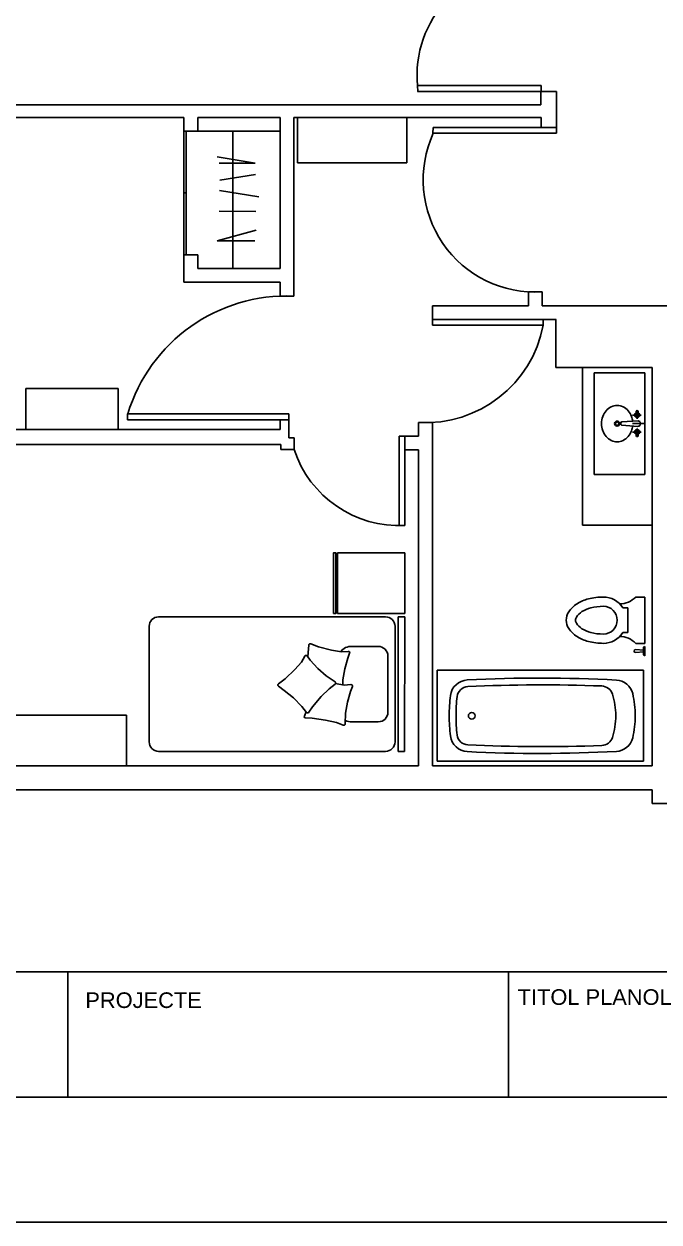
# Model space of a CAD drawing. Header units: millimetres. Extents: x 2377 to 4712, y -254 to 3188.
# Drawn here: x 2968.5 to 3070.1, y 1677.7 to 1869.4 of the extents above; entities that cross this region are included whole.
import ezdxf

# ---------------------------------------------------------------- set-up
doc = ezdxf.new("R2010")
doc.units = ezdxf.units.MM
doc.layers.add('Mobiliario', color=254, linetype='Continuous')
doc.styles.get("Standard").update_dxf_attribs({"font": 'arial.ttf'})

# ---------------------------------------------------------------- blocks, each defined once
blk = doc.blocks.new('*U7')
for p, q in [((-976.2, 0.3), (-976.2, -499.7)), ((-526.2, 0.3), (-976.2, 0.3)), ((-526.2, 0.3), (-526.2, -499.7)), ((500, -0.3), (-500, 0.3)), ((-500, -48.3), (-500, 0.3)), ((500, -48.8), (-500, -48.3)), ((-430, -71.4), (430, -71.4)), ((500, -48.8), (500, -0.3)), ((-500, -1830), (-500, -141.4)), ((-209.2, -124.8), (209.2, -124.8)), ((500, -141.4), (500, -1830)), ((-280.5, -391.6), (-280.5, -196)), ((280.5, -196), (280.5, -391.6)), ((-526.2, -499.7), (-976.2, -499.7)), ((430, -1900), (-430, -1900))]:
    blk.add_line(p, q)
for points in [[(5, -461), (-31.1, -459.9), (-112.9, -445.4), (-193, -423.2), (-229.4, -409.2, 0.550421), (-243.6, -419.7), (-239.9, -469.3), (-252.7, -543.4), (-277, -641.2), (-299.4, -699, 0.502905), (-290.4, -713.2), (-235.5, -717.5), (-203.7, -720.9)], [(204.7, -733.7), (237.6, -746.1, 0.517444), (251.8, -736.5), (252.9, -686.9), (267.1, -588.8), (285.5, -507.9), (305.6, -456.2, 0.51806), (296.2, -441.9), (215.9, -439.4), (134.1, -424.9), (54, -402.7), (17.6, -388.7, 0.550421), (3.4, -399.3), (7.1, -448.8), (-4.2, -514)]]:
    blk.add_lwpolyline(points, format="xyb")
blk.add_lwpolyline([(-526.3, -530.5), (-526.3, -510.8), (-976.2, -510.8), (-976.2, -530.5)], close=True)
blk.add_lwpolyline([(-108.6, -816.7), (-38.8, -889.4), (-1.9, -939.1, 0.502905), (15, -939.1), (47.8, -895), (100.9, -827.9), (165.1, -763.6), (209.9, -729.8, 0.517444), (209.3, -712.7), (167.9, -685.3), (92.5, -621), (33.8, -562.3), (0.9, -517.7, 0.51806), (-16.2, -518), (-61.2, -584.6), (-117, -646.1), (-178.5, -702.1), (-209.8, -725.4, 0.550421), (-208.4, -743.1), (-164.5, -766.4)], format="xyb", close=True)
for centre, radius, start, end in [((-430, -141.4), 70, 90, 180), ((430, -141.4), 70, 0, 90), ((-209.2, -196), 71.3, 89.99639, 180), ((209.2, -196), 71.3, 0, 90), ((-174.8, -395.7), 105.8, 177.773, 230.96522), ((174.8, -395.7), 105.8, 334.56547, 2.227), ((-430, -1830), 70, 180, 270), ((430, -1830), 70, 270, 0)]:
    blk.add_arc(centre, radius, start, end)
blk = doc.blocks.new('bn04-7')
for p, q in [((0, 0), (0, -0.147)), ((-0.6, 0), (0.6, 0)), ((-0.6, -0.6), (-0.6, 0)), ((-0.058, -0.092), (-0.151, -0.092)), ((-0.122, -0.087), (-0.112, -0.087)), ((-0.122, -0.098), (-0.112, -0.098)), ((-0.1, -0.148), (-0.1, -0.045)), ((-0.033, -0.08), (-0.02, -0.271)), ((0.034, -0.086), (0.02, -0.271)), ((0.058, -0.092), (0.151, -0.092)), ((0.1, -0.148), (0.1, -0.045)), ((0.122, -0.087), (0.112, -0.087)), ((0.122, -0.098), (0.112, -0.098)), ((0.6, -0.6), (0.6, 0)), ((-0.005, -0.286), (0.005, -0.286)), ((-0.6, -0.6), (0.6, -0.6))]:
    blk.add_line(p, q)
for centre, radius in [((-0.1, -0.092), 0.0118), ((0.1, -0.092), 0.0118), ((0, -0.328), 0.03), ((0, -0.328), 0.02)]:
    blk.add_circle(centre, radius)
for centre, radius, start, end in [((-0.142, -0.092), 0.0118, 39.1354, 320.8646), ((-0.131, -0.083), 0.0025, 219.1354, 256.4029), ((-0.131, -0.101), 0.0025, 103.5971, 140.8646), ((-0.123, -0.049), 0.0381, 256.4029, 272.0458), ((-0.123, -0.136), 0.0381, 87.9542, 103.5971), ((-0.1, -0.092), 0.0299, 191.7173, 168.2827), ((-0.1, -0.092), 0.0235, 194.2864, 165.7136), ((-0.112, -0.084), 0.003, 270, 324.6965), ((-0.112, -0.101), 0.003, 35.3035, 90), ((0.055, -0.103), 0.0911, 153.0547, 165.3672), ((-0.006, -0.094), 0.0379, 104.9144, 122.742), ((0, -0.113), 0.0583, 90, 104.9144), ((0, -0.113), 0.0583, 75.0856, 90), ((0.005, -0.094), 0.0379, 57.258, 75.0856), ((-0.056, -0.103), 0.0911, 14.6328, 26.9453), ((0.025, -0.085), 0.00867, 0, 32.7882), ((0.025, -0.085), 0.00867, 350.3449, 0), ((0.1, -0.092), 0.0299, 11.7173, 348.2827), ((0.1, -0.092), 0.0235, 14.2864, 345.7136), ((0.112, -0.084), 0.003, 215.3035, 270), ((0.112, -0.101), 0.003, 90, 144.6965), ((0.123, -0.049), 0.0381, 267.9542, 283.5971), ((0.123, -0.136), 0.0381, 76.4029, 92.0458), ((0.131, -0.083), 0.0025, 283.5971, 320.8646), ((0.131, -0.101), 0.0025, 39.1354, 76.4029), ((0.142, -0.092), 0.0118, 219.1354, 140.8646), ((-0.055, -0.328), 0.16, 154.2946, 180), ((-0.028, -0.341), 0.189, 130.7108, 154.2946), ((-0.011, -0.361), 0.216, 109.6169, 130.7108), ((0, -0.393), 0.249, 96.5773, 109.6169), ((-0.005, -0.271), 0.015, 180, 270), ((0.005, -0.271), 0.015, 270, 0), ((0, -0.393), 0.249, 70.3831, 83.252), ((0.011, -0.361), 0.216, 49.2892, 70.3831), ((0.028, -0.341), 0.189, 25.7054, 49.2892), ((0.055, -0.328), 0.16, 0, 25.7054), ((-0.055, -0.328), 0.16, 180, 205.7054), ((-0.028, -0.315), 0.189, 205.7054, 229.2892), ((0.028, -0.315), 0.189, 310.7108, 334.2946), ((0.055, -0.328), 0.16, 334.2946, 360), ((-0.011, -0.295), 0.216, 229.2892, 250.3831), ((0, -0.264), 0.249, 250.3831, 270), ((0, -0.264), 0.249, 270, 289.6169), ((0.011, -0.295), 0.216, 289.6169, 310.7108)]:
    blk.add_arc(centre, radius, start, end)
blk = doc.blocks.new('bn34-3')
at = {"linetype": 'ByBlock'}
for p, q in [((-0.1765, 0), (-0.1765, -0.0706)), ((-0.1765, 0), (0.1765, 0)), ((0.1765, -0.0706), (0.1765, 0)), ((0.2, 0), (0.2706, 0)), ((0.2, 0), (0.2059, -0.0118)), ((0.2647, -0.0118), (0.2706, 0)), ((0.2059, -0.0118), (0.2647, -0.0118)), ((0.2235, -0.0706), (0.2294, -0.0118)), ((0.2412, -0.0118), (0.2471, -0.0706)), ((-0.0941, -0.1294), (-0.0941, -0.1684)), ((0.0941, -0.1294), (-0.0941, -0.1294)), ((0.0941, -0.1294), (0.0941, -0.1684))]:
    blk.add_line(p, q, dxfattribs=at)
for centre, radius, start, end in [((-0.2843, -0.1882), 0.1596, 358.33784, 47.48955), ((0.2843, -0.1882), 0.1596, 132.51045, 181.66216), ((0.2353, -0.0706), 0.0118, 180, 0), ((0, -0.3176), 0.1765, 122.23095, 180), ((0, -0.3176), 0.1765, 0, 57.76905), ((0, -0.3176), 0.1059, 0, 180), ((0.2737, -0.3176), 0.4502, 180.00004, 194.51425), ((0.2737, -0.3176), 0.3796, 180.00003, 194.51424), ((-0.2737, -0.3176), 0.3796, 345.48576, 359.99997), ((-0.2737, -0.3176), 0.4502, 345.48575, 359.99996), ((0.1387, -0.3526), 0.3108, 194.51426, 212.00539), ((0.1387, -0.3526), 0.2402, 194.51426, 212.0054), ((-0.1387, -0.3526), 0.2402, 327.9946, 345.48574), ((-0.1387, -0.3526), 0.3108, 327.99461, 345.48574), ((0.0535, -0.4059), 0.2103, 212.00541, 236.46588), ((0.0535, -0.4059), 0.1397, 212.00541, 236.46587), ((0, -0.4866), 0.0428, 236.46596, 269.99998), ((0, -0.4866), 0.0428, 270.00002, 303.53404), ((-0.0535, -0.4059), 0.1397, 303.53413, 327.99459), ((-0.0535, -0.4059), 0.2103, 303.53412, 327.99459), ((0, -0.4866), 0.1134, 236.46593, 269.99995), ((0, -0.4866), 0.1134, 270.00005, 303.53407)]:
    blk.add_arc(centre, radius, start, end, dxfattribs=at)
blk = doc.blocks.new('A$C57724086')
at = {"layer": 'Mobiliario'}
for p, q in [((0, 0), (0, 1.7)), ((0, 1.7), (0.75, 1.7)), ((0.75, 1.7), (0.75, 0)), ((0.75, 0), (0, 0))]:
    blk.add_line(p, q, dxfattribs=at)
blk.add_circle((0.375, 1.415), 0.0275, dxfattribs=at)
for centre, radius, start, end in [((0.2293, 1.4421), 0.15, 97.82457, 176.29967), ((0.375, 0.1136), 1.4864, 89.99877, 96.41619), ((0.375, 0.1136), 1.4864, 83.58381, 90.00123), ((0.5207, 1.4421), 0.15, 3.70033, 82.17543), ((0.2293, 1.4421), 0.094, 97.82457, 176.29967), ((0.375, 0.1107), 1.4333, 89.99873, 96.34838), ((0.375, 0.1107), 1.4333, 83.65162, 90.00127), ((0.5207, 1.4421), 0.094, 3.70033, 82.17543), ((12.3216, 0.8538), 12.2566, 177.20377, 182.94309), ((13.2155, 0.8326), 13.0945, 177.30557, 182.13423), ((-12.4655, 0.8326), 13.0945, 357.86577, 2.69443), ((-11.5716, 0.8538), 12.2566, 357.05691, 2.79623), ((0.23, 0.3501), 0.1, 182.9309, 250.22209), ((0.52, 0.3501), 0.1, 289.77791, 357.0691), ((0.2308, 0.2347), 0.15, 183.89471, 255.30141), ((0.3748, 0.858), 0.628, 253.47012, 270.01863), ((0.3752, 0.858), 0.628, 269.98137, 286.52988), ((0.5192, 0.2347), 0.15, 284.69859, 356.10529), ((0.3749, 0.9245), 0.8545, 257.69314, 270.00758), ((0.3751, 0.9245), 0.8545, 269.99242, 282.30686)]:
    blk.add_arc(centre, radius, start, end, dxfattribs=at)

msp = doc.modelspace()

# ---------------------------------------------------------------- linework, layer by layer
at = {"transparency": 33554687}
for p, q in [((3051.14, 1856.42), (3051.14, 1858.59)), ((3051.14, 1858.59), (3053.68, 1858.59)), ((3053.68, 1858.59), (3053.68, 1852.81)), ((2925.84, 1856.42), (3051.14, 1856.42)), ((2994.06, 1854.42), (2925.84, 1854.42)), ((2994.06, 1852.22), (2994.06, 1854.42)), ((3009.45, 1854.42), (2996.26, 1854.42)), ((2996.26, 1854.42), (2996.26, 1852.22)), ((3009.45, 1830.24), (3009.45, 1854.42)), ((3051.21, 1854.42), (3011.65, 1854.42)), ((3011.65, 1854.42), (3011.65, 1825.84)), ((3051.21, 1852.81), (3051.21, 1854.42)), ((2996.26, 1852.22), (2994.06, 1852.22)), ((2994.06, 1852.22), (2994.06, 1832.44)), ((2994.43, 1852.22), (2994.43, 1832.44)), ((2994.43, 1852.22), (3001.9, 1852.22)), ((2996.26, 1852.22), (3009.45, 1852.22)), ((3001.9, 1852.22), (3001.9, 1830.24)), ((3053.68, 1852.81), (3051.21, 1852.81)), ((2999.38, 1848.1), (3005.43, 1847.1)), ((3005.43, 1847.1), (2999.67, 1847.1)), ((3005.52, 1845.28), (2999.79, 1844.39)), ((2994.43, 1842.33), (2994.06, 1842.33)), ((2999.72, 1842.71), (3006.06, 1841.74)), ((2999.71, 1839.42), (3005.58, 1839.38)), ((3005.6, 1836.37), (2999.37, 1834.68)), ((2999.37, 1834.68), (3005.42, 1834.68)), ((2994.06, 1828.04), (2994.06, 1832.44)), ((2994.06, 1832.44), (2996.26, 1832.44)), ((2996.26, 1832.44), (2996.26, 1830.24)), ((2996.26, 1830.24), (3009.45, 1830.24)), ((3009.45, 1828.04), (2994.06, 1828.04)), ((3009.45, 1825.84), (3009.45, 1828.04)), ((3011.65, 1825.84), (3009.45, 1825.84)), ((3051.39, 1826.5), (3049.19, 1826.5)), ((3049.19, 1826.5), (3049.19, 1824.3)), ((3051.39, 1824.3), (3051.39, 1826.5)), ((3033.8, 1822.11), (3033.8, 1824.3)), ((3033.8, 1822.11), (3033.8, 1824.3)), ((3033.8, 1824.3), (3049.19, 1824.3)), ((3051.39, 1824.3), (3084.36, 1824.3)), ((3053.58, 1822.11), (3033.8, 1822.11)), ((3053.58, 1814.41), (3053.58, 1822.11)), ((3068.97, 1814.41), (3053.58, 1814.41)), ((3068.97, 1750.67), (3068.97, 1814.41)), ((3010.82, 1806.06), (3009.45, 1806.06)), ((3009.45, 1806.06), (3009.45, 1804.48)), ((3010.82, 1803.15), (3010.82, 1806.06)), ((3031.6, 1803.42), (3031.6, 1805.62)), ((3031.6, 1805.62), (3033.8, 1805.62)), ((3031.6, 1805.62), (3033.8, 1805.62)), ((3033.8, 1805.62), (3033.8, 1750.67)), ((3033.8, 1805.62), (3033.8, 1750.67)), ((2925.84, 1804.48), (3009.45, 1804.48)), ((2925.84, 1802.11), (3009.57, 1802.11)), ((3009.57, 1802.11), (3009.57, 1801.29)), ((3011.68, 1803.15), (3010.82, 1803.15)), ((3011.68, 1801.29), (3011.68, 1803.15)), ((3029.41, 1801.23), (3029.41, 1803.42)), ((3029.41, 1803.42), (3031.6, 1803.42)), ((3009.57, 1801.29), (3011.68, 1801.29)), ((3031.6, 1801.23), (3029.41, 1801.23)), ((3031.6, 1750.67), (3031.6, 1801.23)), ((2929.88, 1750.67), (3031.6, 1750.67)), ((3033.8, 1750.67), (3057.98, 1750.67)), ((3057.98, 1750.67), (3068.97, 1750.67)), ((2929.02, 1746.87), (3068.97, 1746.87)), ((3068.97, 1746.87), (3068.97, 1744.67)), ((3068.97, 1744.67), (3079.96, 1744.67)), ((3243.97, 1717.71), (2848.48, 1717.71)), ((2975.48, 1697.71), (2975.48, 1717.71)), ((3045.98, 1697.71), (3045.98, 1717.71)), ((2894.48, 1697.71), (2975.48, 1697.71)), ((2975.48, 1697.71), (3045.98, 1697.71)), ((3045.98, 1697.71), (3115.98, 1697.71)), ((2833.43, 1677.71), (3253.43, 1677.71))]:
    msp.add_line(p, q, dxfattribs=at)
at = {"layer": 'Mobiliario', "transparency": 33554687}
for p, q in [((3031.41, 1859.51), (3051.22, 1859.51)), ((3031.41, 1859.51), (3031.49, 1858.59)), ((3051.22, 1859.51), (3051.22, 1858.59)), ((3051.14, 1858.59), (3031.41, 1858.59)), ((3012.23, 1854.42), (3012.23, 1847.16)), ((3029.74, 1847.16), (3029.74, 1854.42)), ((3033.95, 1852.81), (3033.87, 1851.89)), ((3053.68, 1851.89), (3033.87, 1851.89)), ((3033.95, 1852.81), (3053.68, 1852.81)), ((3053.68, 1852.81), (3053.68, 1851.89)), ((3012.23, 1847.16), (3029.74, 1847.16)), ((3033.8, 1821.19), (3033.8, 1822.11)), ((3033.8, 1822.11), (3051.55, 1822.11)), ((3051.55, 1821.19), (3033.8, 1821.19)), ((3051.55, 1822.11), (3051.55, 1821.19)), ((3053.58, 1822.11), (3053.62, 1822.11)), ((3057.83, 1814.41), (3057.83, 1789.17)), ((2968.73, 1804.48), (2968.73, 1811.04)), ((2968.73, 1811.04), (2983.55, 1811.04)), ((2983.55, 1811.04), (2983.55, 1804.48)), ((2985.04, 1806.06), (2985.04, 1806.98)), ((2985.04, 1806.98), (3010.82, 1806.98)), ((3009.45, 1806.06), (2985.04, 1806.06)), ((3010.82, 1806.98), (3010.82, 1806.06)), ((3028.48, 1789.13), (3028.48, 1803.42)), ((3028.48, 1803.42), (3029.41, 1803.42)), ((3029.41, 1803.34), (3029.41, 1789.13)), ((3028.48, 1789.13), (3029.41, 1789.13)), ((3057.83, 1789.17), (3068.97, 1789.17)), ((2984.84, 1758.81), (2965.2, 1758.81)), ((2984.84, 1750.67), (2984.84, 1758.81))]:
    msp.add_line(p, q, dxfattribs=at)
for centre, radius, start, end in [((3049.23, 1861.06), 17.89, 87.9494, 184.995), ((3050.29, 1844.43), 17.96, 155.4642, 273.5086), ((3010.55, 1799.2), 26.66, 87.6377, 163.0439), ((3032.7, 1824.77), 19.18, 266.7154, 349.2284), ((3028.54, 1806.86), 17.76, 198.2704, 272.7944)]:
    msp.add_arc(centre, radius, start, end, dxfattribs=at)

# ---------------------------------------------------------------- block references
at = {"layer": 'Mobiliario', "transparency": 33554687, "rotation": 270}
for name, p, xscale, yscale, zscale in [('bn04-7', (3067.82, 1805.44), 13.57194333772051, 13.57194333772051, 13.57194333772051), ('*U7', (3029.37, 1763.76), 0.02151529946081147, 0.02151529946081147, 0.02151529946081147), ('bn34-3', (3067.82, 1773.99), 21.00464611707632, 21.00464611707632, 21.00464611707632)]:
    msp.add_blockref(name, p, dxfattribs=dict(at, xscale=xscale, yscale=yscale, zscale=zscale))
at = {"layer": 'Mobiliario', "color": 7, "transparency": 33554687, "xscale": 19.44118468794552, "yscale": 19.44118468794552, "zscale": 19.44118468794552, "rotation": 90}
msp.add_blockref('A$C57724086', (3067.61, 1751.41), dxfattribs=at)

# ---------------------------------------------------------------- texts
at = {"transparency": 33554687, "char_height": 2.5, "attachment_point": 1}
for s, width, insert in [('PROJECTE', 37.0564, (2978.28, 1714.45)), ('TITOL PLANOL', 34.1105, (3047.45, 1714.95))]:
    msp.add_mtext_dynamic_manual_height_columns(s, width=width, gutter_width=12.5, heights=[0], dxfattribs=dict(at, insert=insert))

doc.saveas('drawing.dxf')
